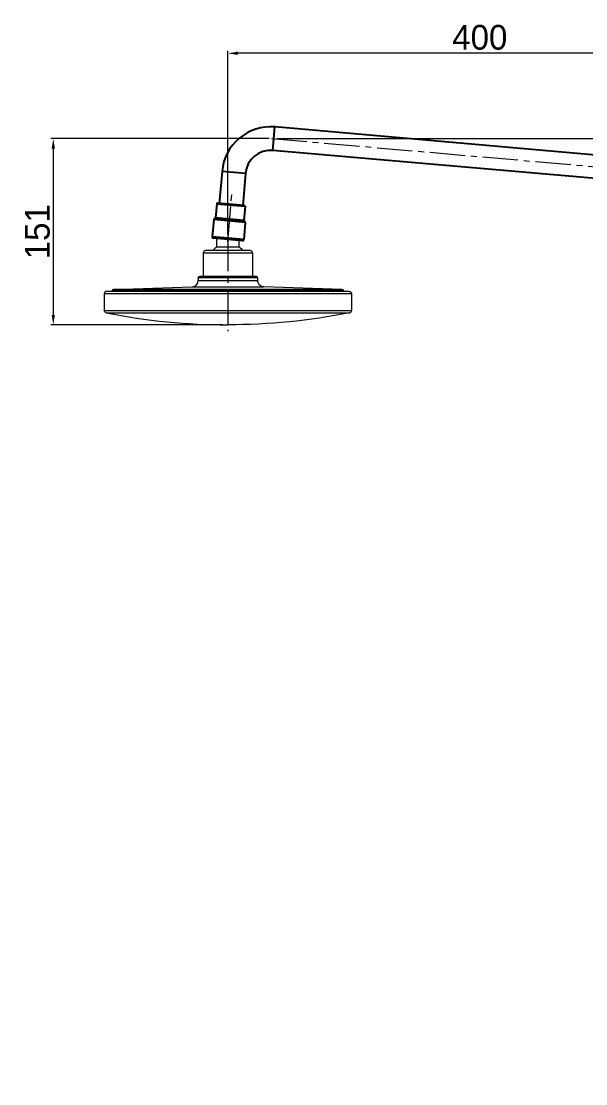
# Model space of a CAD drawing. Extents: x 0 to 3160, y 0 to 2315.
# Drawn here: x 1328 to 1784, y 621 to 1480 of the extents above; entities that cross this region are included whole.
import ezdxf

# ---------------------------------------------------------------- set-up
doc = ezdxf.new("R2010")
doc.units = 0
doc.header["$LTSCALE"] = 3
doc.header["$MEASUREMENT"] = 0
doc.header["$PDMODE"] = 3
doc.header["$PDSIZE"] = -10
doc.linetypes.add('CENTER2', pattern=[28.575, 19.05, -3.175, 3.175, -3.175])
doc.layers.get('0').update_dxf_attribs({"linetype": 'CONTINUOUS'})
doc.layers.get('DEFPOINTS').update_dxf_attribs({"linetype": 'CONTINUOUS'})
doc.layers.add('1', color=7, linetype='CONTINUOUS', true_color=0xffffff)
doc.layers.add('Cneter', color=1, linetype='CENTER2', lineweight=13)
doc.layers.add('DEF_LAYER_ASSEM_MEMBER', color=7, linetype='CONTINUOUS')
doc.styles.add('Daelim Dimension', font='')
doc.styles.get('Daelim Dimension').set_extended_font_data('나눔고딕')
doc.dimstyles.new('DEFAULT', dxfattribs={"dimscale": 2, "dimtxt": 2, "dimasz": 2, "dimexe": 0, "dimexo": 2, "dimgap": 1, "dimtad": 1, "dimdec": 1, "dimzin": 9, "dimdsep": 46, "dimtxsty": 'Daelim Dimension', "dimcen": 0.5, "dimclrd": 252, "dimclre": 252, "dimclrt": 3, "dimadec": 1, "dimazin": 0, "dimtfac": 1, "dimtdec": 1, "dimtix": 1, "dimtmove": 0, "dimatfit": 3, "dimfxl": 1, "dimtolj": 1, "dimtzin": 1, "dimlwd": 9, "dimlwe": 9, "dimarcsym": 0})

# ---------------------------------------------------------------- blocks, each defined once
blk = doc.blocks.new('*D1')
at = {"color": 5, "lineweight": 9, "ltscale": 0.5, "transparency": 16777216}
for p, q in [((1534.88, 1384.91), (2240.92, 1384.91)), ((2238.92, 454.14), (2238.92, 1376.91)), ((2060.59, 446.14), (2240.92, 446.14))]:
    blk.add_line(p, q, dxfattribs=at)
at = {"color": 5, "ltscale": 0.5, "transparency": 16777216}
for points in [[(2237.59, 1376.91), (2240.26, 1376.91), (2238.92, 1384.91)], [(2237.59, 454.14), (2240.26, 454.14), (2238.92, 446.14)]]:
    blk.add_solid(points, dxfattribs=at)
at = {"layer": 'DEFPOINTS', "color": 0, "ltscale": 0.5, "transparency": 16777216}
for p in [(1530.88, 1384.91), (2238.92, 1384.91), (2056.59, 446.14)]:
    blk.add_point(p, dxfattribs=at)
at = {"color": 7, "ltscale": 0.5, "transparency": 16777216, "insert": (2223.22, 915.53), "char_height": 20, "attachment_point": 5, "rotation": 90, "style": 'Daelim Dimension'}
blk.add_mtext('\\A1;(1140)', dxfattribs=at)
blk = doc.blocks.new('*D6')
at = {"color": 5, "lineweight": 9, "ltscale": 0.5, "transparency": 16777216}
for p, q in [((1495.08, 1307.35), (1495.08, 1455.92)), ((1894.45, 1453.92), (1503.08, 1453.92)), ((1902.45, 1334.67), (1902.45, 1455.92))]:
    blk.add_line(p, q, dxfattribs=at)
at = {"color": 5, "ltscale": 0.5, "transparency": 16777216}
for points in [[(1503.08, 1455.26), (1503.08, 1452.59), (1495.08, 1453.92)], [(1894.45, 1455.26), (1894.45, 1452.59), (1902.45, 1453.92)]]:
    blk.add_solid(points, dxfattribs=at)
at = {"layer": 'DEFPOINTS', "color": 0, "ltscale": 0.5, "transparency": 16777216}
for p in [(1495.08, 1453.92), (1902.45, 1330.67), (1495.08, 1303.35)]:
    blk.add_point(p, dxfattribs=at)
at = {"color": 7, "ltscale": 0.5, "transparency": 16777216, "insert": (1698.77, 1466.74), "char_height": 20, "attachment_point": 5, "style": 'Daelim Dimension'}
blk.add_mtext('\\A1;400', dxfattribs=at)
blk = doc.blocks.new('*D7')
at = {"color": 5, "lineweight": 9, "ltscale": 0.5, "transparency": 16777216}
for p, q in [((1528.33, 1384.91), (1351.87, 1384.91)), ((1353.87, 1376.91), (1353.87, 1242.35)), ((1491.08, 1234.35), (1351.87, 1234.35))]:
    blk.add_line(p, q, dxfattribs=at)
at = {"color": 5, "ltscale": 0.5, "transparency": 16777216}
for points in [[(1352.54, 1376.91), (1355.2, 1376.91), (1353.87, 1384.91)], [(1352.54, 1242.35), (1355.2, 1242.35), (1353.87, 1234.35)]]:
    blk.add_solid(points, dxfattribs=at)
at = {"layer": 'DEFPOINTS', "color": 0, "ltscale": 0.5, "transparency": 16777216}
for p in [(1532.33, 1384.91), (1353.87, 1234.35), (1495.08, 1234.35)]:
    blk.add_point(p, dxfattribs=at)
at = {"color": 7, "ltscale": 0.5, "transparency": 16777216, "insert": (1341.1, 1309.63), "char_height": 20, "attachment_point": 5, "rotation": 90, "style": 'Daelim Dimension'}
blk.add_mtext('\\A1;151', dxfattribs=at)

msp = doc.modelspace()

# ---------------------------------------------------------------- linework, layer by layer
at = {"layer": '1', "color": 7, "linetype": 'Continuous', "lineweight": 18}
for p, q in [((1486.08, 1297.35), (1486.08, 1304.14)), ((1504.08, 1297.35), (1504.08, 1302.56)), ((1475.08, 1292.35), (1475.08, 1273.35)), ((1513.08, 1294.35), (1477.08, 1294.35)), ((1486.08, 1297.35), (1504.08, 1297.35)), ((1515.08, 1292.35), (1515.08, 1273.35)), ((1471.08, 1272.35), (1471.08, 1270.17)), ((1518.08, 1273.35), (1472.08, 1273.35)), ((1519.08, 1272.35), (1519.08, 1270.17)), ((1402.57, 1262.89), (1466.26, 1265.18)), ((1587.59, 1262.89), (1523.9, 1265.18)), ((1395.08, 1259.35), (1395.08, 1245.99)), ((1593.08, 1261.35), (1397.08, 1261.35)), ((1401.61, 1261.89), (1401.61, 1261.35)), ((1587.59, 1262.89), (1402.57, 1262.89)), ((1588.56, 1261.89), (1588.56, 1261.35)), ((1595.08, 1259.35), (1595.08, 1245.99))]:
    msp.add_line(p, q, dxfattribs=at)
at = {"layer": '1', "color": 7, "linetype": 'Continuous', "lineweight": 13}
for p, q in [((1515.08, 1292.35), (1475.08, 1292.35)), ((1519.08, 1272.35), (1471.08, 1272.35)), ((1466.26, 1265.18), (1523.9, 1265.18)), ((1471.08, 1270.17), (1519.08, 1270.17)), ((1595.08, 1259.35), (1395.08, 1259.35)), ((1588.56, 1261.89), (1401.61, 1261.89)), ((1395.08, 1245.99), (1595.08, 1245.99)), ((1396.69, 1244.03), (1593.47, 1244.03))]:
    msp.add_line(p, q, dxfattribs=at)
at = {"layer": '1', "color": 7, "linetype": 'Continuous', "lineweight": 18}
for centre, radius, start, end in [((1477.08, 1292.35), 2, 90, 180), ((1495.08, 1285.35), 15, 126.8699, 143.1301), ((1513.08, 1292.35), 2, 0, 90), ((1518.08, 1272.35), 1, 0, 90), ((1466.08, 1270.17), 5, 272.06087, 0), ((1397.08, 1259.35), 2, 90, 180), ((1402.61, 1261.89), 1, 92.06087, 180), ((1495.08, 1739.35), 505, 258.76515, 270), ((1593.08, 1245.99), 2, 281.23485, 0)]:
    msp.add_arc(centre, radius, start, end, dxfattribs=at)
at = {"layer": '1', "color": 7, "linetype": 'Continuous', "lineweight": 18, "extrusion": (0, 0, -1)}
for centre, radius, start, end in [((-1495.08, 1285.35), 15, 126.8699, 143.1301), ((-1472.08, 1272.35), 1, 0, 90), ((-1524.08, 1270.17), 5, 272.06087, 0), ((-1587.56, 1261.89), 1, 92.06087, 180), ((-1593.08, 1259.35), 2, 90, 180), ((-1397.08, 1245.99), 2, 281.23485, 0), ((-1495.08, 1739.35), 505, 258.76515, 270)]:
    msp.add_arc(centre, radius, start, end, dxfattribs=at)
at = {"layer": 'Cneter', "lineweight": 5, "ltscale": 0.5}
for p, q in [((1530.34, 1385.09), (1877.06, 1354.76)), ((1494.93, 1301.54), (1498.53, 1342.68)), ((1495.08, 1306.38), (1495.08, 1229.11))]:
    msp.add_line(p, q, dxfattribs=at)
at = {"layer": 'DEF_LAYER_ASSEM_MEMBER', "color": 9, "linetype": 'Continuous'}
for p, q in [((1531.51, 1375.45), (1533.16, 1394.38)), ((1509.3, 1356.82), (1490.37, 1358.47)), ((1486.07, 1332.25), (1508.98, 1330.24)), ((1509.09, 1317.18), (1483.69, 1319.41)), ((1507.87, 1303.24), (1482.47, 1305.46))]:
    msp.add_line(p, q, dxfattribs=at)
at = {"layer": 'DEF_LAYER_ASSEM_MEMBER', "color": 7, "linetype": 'Continuous'}
for p, q in [((1875.89, 1364.39), (1533.16, 1394.38)), ((1874.24, 1345.47), (1531.51, 1375.45)), ((1490.37, 1358.47), (1488.1, 1332.57)), ((1509.3, 1356.82), (1507.03, 1330.91)), ((1486.07, 1332.25), (1485.07, 1320.79)), ((1508.53, 1330.78), (1486.61, 1332.7)), ((1508.98, 1330.24), (1507.98, 1318.79)), ((1483.69, 1319.41), (1482.47, 1305.46)), ((1508.18, 1318.27), (1484.77, 1320.31)), ((1507.98, 1318.79), (1485.07, 1320.79)), ((1486.06, 1320.7), (1486.02, 1320.21)), ((1506.98, 1318.87), (1506.94, 1318.37)), ((1509.09, 1317.18), (1507.87, 1303.24)), ((1506.79, 1302.33), (1483.38, 1304.38))]:
    msp.add_line(p, q, dxfattribs=at)
for centre, radius, start, end in [((1529.72, 1355.03), 39.5, 85, 175), ((1529.72, 1355.03), 20.5, 85, 175), ((1486.57, 1332.2), 0.5, 85, 175), ((1508.48, 1330.29), 0.5, 355, 85), ((1484.69, 1319.32), 1, 85, 175), ((1508.1, 1317.27), 1, 355, 85), ((1483.47, 1305.37), 1, 175, 265), ((1506.88, 1303.32), 1, 265, 355)]:
    msp.add_arc(centre, radius, start, end, dxfattribs=at)

# ---------------------------------------------------------------- dimensions: what is measured, and where the dimension line sits
at = {"color": 5, "ltscale": 0.5}
dim = msp.add_linear_dim(base=(1495.08, 1453.92), p1=(1902.45, 1330.67), p2=(1495.08, 1303.35), text='400', dimstyle='DEFAULT', override={"dimtxt": 10, "dimasz": 4, "dimexe": 1, "dimdec": 0, "dimclrd": 5, "dimclre": 5, "dimclrt": 7}, dxfattribs=at)
dim.commit()
dim.dimension.update_dxf_attribs({"geometry": '*D6', "text_midpoint": (1698.77, 1466.74)})
dim = msp.add_linear_dim(base=(1353.87, 1234.35), p1=(1532.33, 1384.91), p2=(1495.08, 1234.35), angle=90, dimstyle='DEFAULT', override={"dimtxt": 10, "dimasz": 4, "dimexe": 1, "dimdec": 0, "dimclrd": 5, "dimclre": 5, "dimclrt": 7}, dxfattribs=at)
dim.commit()
dim.dimension.update_dxf_attribs({"geometry": '*D7', "text_midpoint": (1341.1, 1309.63)})
dim = msp.add_linear_dim(base=(2238.92, 1384.91), p1=(2056.59, 446.14), p2=(1530.88, 1384.91), angle=90, text='(1140)', dimstyle='DEFAULT', override={"dimtxt": 10, "dimasz": 4, "dimexe": 1, "dimdec": 0, "dimclrd": 5, "dimclre": 5, "dimclrt": 7}, dxfattribs=at)
dim.commit()
dim.dimension.update_dxf_attribs({"geometry": '*D1', "text_midpoint": (2238.92, 915.53), "dimtype": 160})

doc.saveas('drawing.dxf')
